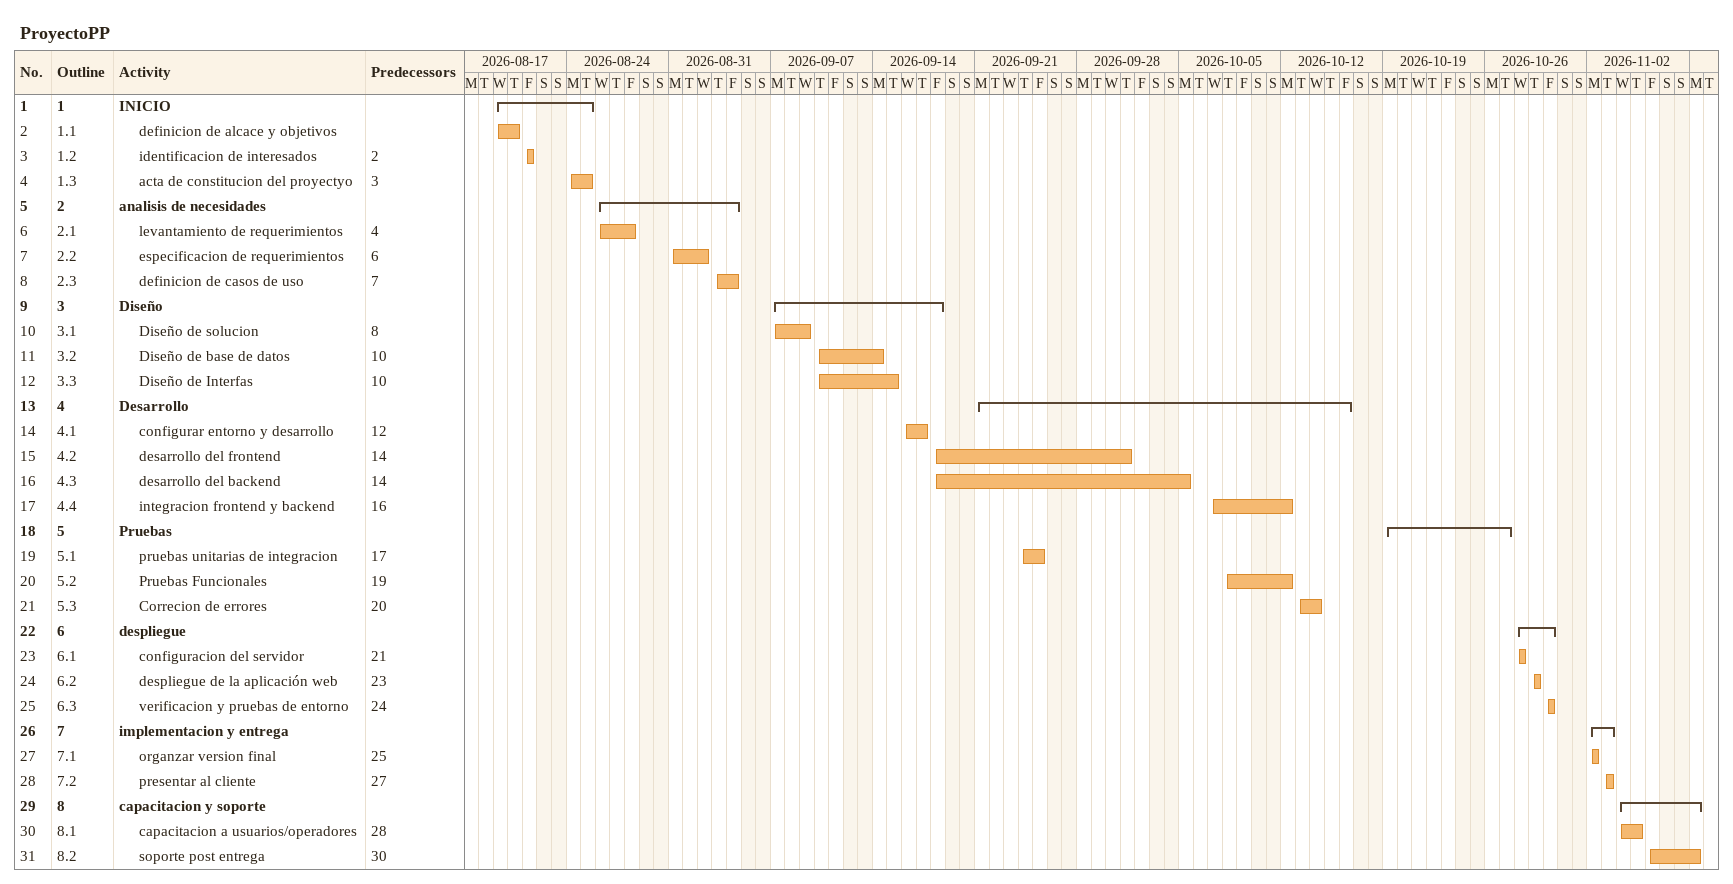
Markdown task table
ProyectoPP

| ID | WBS | Task | Start | Finish | Predecessors |
|---|---|---|---|---|---|
| 1 | 1 | **INICIO** | 2026-08-19 | 2026-08-25 |  |
| 2 | 1.1 | definicion de alcace y objetivos | 2026-08-19 | 2026-08-20 |  |
| 3 | 1.2 | identificacion de interesados | 2026-08-21 | 2026-08-21 | 2 |
| 4 | 1.3 | acta de constitucion del proyectyo | 2026-08-24 | 2026-08-25 | 3 |
| 5 | 2 | **analisis de necesidades** | 2026-08-26 | 2026-09-04 |  |
| 6 | 2.1 | levantamiento de requerimientos | 2026-08-26 | 2026-08-28 | 4 |
| 7 | 2.2 | especificacion de requerimientos | 2026-08-31 | 2026-09-02 | 6 |
| 8 | 2.3 | definicion de casos de uso | 2026-09-03 | 2026-09-04 | 7 |
| 9 | 3 | **Diseño** | 2026-09-07 | 2026-09-18 |  |
| 10 | 3.1 | Diseño de solucion | 2026-09-07 | 2026-09-09 | 8 |
| 11 | 3.2 | Diseño de base de datos | 2026-09-10 | 2026-09-14 | 10 |
| 12 | 3.3 | Diseño de Interfas | 2026-09-10 | 2026-09-15 | 10 |
| 13 | 4 | **Desarrollo** | 2026-09-21 | 2026-10-16 |  |
| 14 | 4.1 | configurar entorno y desarrollo | 2026-09-16 | 2026-09-17 | 12 |
| 15 | 4.2 | desarrollo del frontend | 2026-09-18 | 2026-10-01 | 14 |
| 16 | 4.3 | desarrollo del backend | 2026-09-18 | 2026-10-05 | 14 |
| 17 | 4.4 | integracion frontend y backend | 2026-10-07 | 2026-10-12 | 16 |
| 18 | 5 | **Pruebas** | 2026-10-19 | 2026-10-27 |  |
| 19 | 5.1 | pruebas unitarias de integracion | 2026-09-24 | 2026-09-25 | 17 |
| 20 | 5.2 | Pruebas Funcionales | 2026-10-08 | 2026-10-12 | 19 |
| 21 | 5.3 | Correcion de errores | 2026-10-13 | 2026-10-14 | 20 |
| 22 | 6 | **despliegue** | 2026-10-28 | 2026-10-30 |  |
| 23 | 6.1 | configuracion del servidor | 2026-10-28 | 2026-10-28 | 21 |
| 24 | 6.2 | despliegue de la aplicación web | 2026-10-29 | 2026-10-29 | 23 |
| 25 | 6.3 | verificacion y pruebas de entorno | 2026-10-30 | 2026-10-30 | 24 |
| 26 | 7 | **implementacion y entrega** | 2026-11-02 | 2026-11-03 |  |
| 27 | 7.1 | organzar version final | 2026-11-02 | 2026-11-02 | 25 |
| 28 | 7.2 | presentar al cliente | 2026-11-03 | 2026-11-03 | 27 |
| 29 | 8 | **capacitacion y soporte** | 2026-11-04 | 2026-11-09 |  |
| 30 | 8.1 | capacitacion a usuarios/operadores | 2026-11-04 | 2026-11-05 | 28 |
| 31 | 8.2 | soporte post entrega | 2026-11-06 | 2026-11-09 | 30 |
